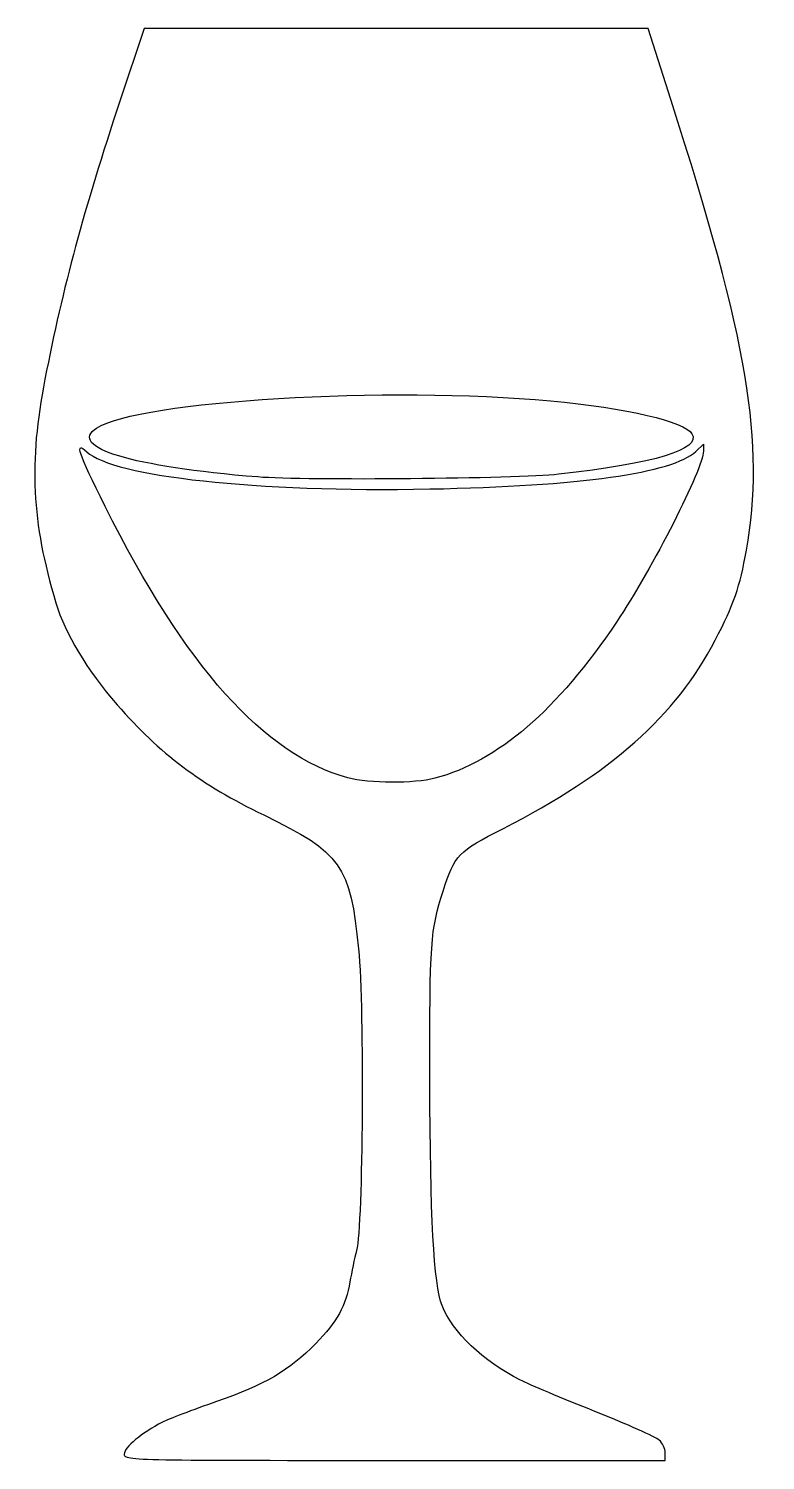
# Model space of a CAD drawing. Header units: centimetres. Extents: x -5.7 to 5.2, y -11.6 to 9.4.
import ezdxf

# ---------------------------------------------------------------- set-up
doc = ezdxf.new("R2010")
doc.units = ezdxf.units.CM
doc.header["$MEASUREMENT"] = 0
doc.layers.add('Layer 1', color=7, linetype='Continuous')

msp = doc.modelspace()

# ---------------------------------------------------------------- linework, layer by layer
at = {"layer": 'Layer 1'}
for points, knots in [([(-4.26377, -11.54184), (-4.26377, -11.44558), (-4.00481, -11.23002), (-3.70235, -11.07452), (-3.70235, -11.07452), (-3.61229, -11.02822), (-3.25438, -10.89157), (-2.907, -10.77086), (-2.907, -10.77086), (-2.19471, -10.52335), (-1.83681, -10.31393), (-1.44875, -9.91762), (-1.44875, -9.91762), (-1.1367, -9.59894), (-1.00155, -9.35574), (-0.94423, -9.00979), (-0.94423, -9.00979), (-0.92127, -8.87121), (-0.87799, -8.66309), (-0.84805, -8.5473), (-0.84805, -8.5473), (-0.75302, -8.17976), (-0.73207, -5.01452), (-0.81871, -4.11531), (-0.81871, -4.11531), (-0.93675, -2.89032), (-1.07589, -2.6937), (-2.21335, -2.14463), (-2.21335, -2.14463), (-3.13599, -1.69926), (-3.74459, -1.24151), (-4.36853, -0.52366), (-4.36853, -0.52366), (-4.81015, -0.01556), (-5.13253, 0.52079), (-5.26838, 0.97346), (-5.26838, 0.97346), (-5.62651, 2.16681), (-5.6693, 3.03615), (-5.43021, 4.26136), (-5.43021, 4.26136), (-5.16316, 5.6299), (-4.86319, 6.74183), (-4.3262, 8.3538), (-4.3262, 8.3538), (-4.3262, 8.3538), (-3.97163, 9.41816), (-3.97163, 9.41816), (-3.97163, 9.41816), (-3.97163, 9.41816), (-0.26627, 9.41816), (-0.26627, 9.41816), (-0.26627, 9.41816), (-0.26627, 9.41816), (3.43909, 9.41816), (3.43909, 9.41816), (3.43909, 9.41816), (3.43909, 9.41816), (3.77272, 8.37719), (3.77272, 8.37719), (3.77272, 8.37719), (4.91433, 4.81526), (5.16296, 3.33092), (4.88329, 1.74704), (4.88329, 1.74704), (4.7881, 1.20796), (4.70156, 0.95793), (4.42558, 0.4247), (4.42558, 0.4247), (3.85291, -0.68179), (2.88388, -1.54298), (1.31228, -2.34212), (1.31228, -2.34212), (0.64071, -2.68361), (0.59685, -2.72915), (0.42476, -3.26359), (0.42476, -3.26359), (0.23939, -3.83928), (0.22752, -4.00968), (0.23008, -6.0583), (0.23008, -6.0583), (0.23255, -8.03673), (0.28775, -9.05451), (0.40904, -9.35788), (0.40904, -9.35788), (0.56664, -9.75207), (1.0099, -10.17388), (1.56097, -10.45406), (1.56097, -10.45406), (1.68963, -10.51947), (2.18164, -10.72678), (2.65433, -10.91474), (2.65433, -10.91474), (3.12702, -11.1027), (3.55335, -11.29231), (3.60173, -11.33609), (3.60173, -11.33609), (3.65011, -11.37987), (3.68969, -11.46506), (3.68969, -11.5254), (3.68969, -11.5254), (3.68969, -11.5254), (3.68969, -11.63511), (3.68969, -11.63511), (3.68969, -11.63511), (3.68969, -11.63511), (-0.28704, -11.63511), (-0.28704, -11.63511), (-0.28704, -11.63511), (-4.22841, -11.63511), (-4.26377, -11.63428), (-4.26377, -11.54183), (-4.26377, -11.54183), (-4.26377, -11.54183), (-4.26377, -11.54184), (-4.26377, -11.54184)], [0, 0, 0, 0, 0.03333333, 0.03333333, 0.03333333, 0.03333333, 0.06666667, 0.06666667, 0.06666667, 0.06666667, 0.1, 0.1, 0.1, 0.1, 0.13333333, 0.13333333, 0.13333333, 0.13333333, 0.16666667, 0.16666667, 0.16666667, 0.16666667, 0.2, 0.2, 0.2, 0.2, 0.23333333, 0.23333333, 0.23333333, 0.23333333, 0.26666667, 0.26666667, 0.26666667, 0.26666667, 0.3, 0.3, 0.3, 0.3, 0.33333333, 0.33333333, 0.33333333, 0.33333333, 0.36666667, 0.36666667, 0.36666667, 0.36666667, 0.4, 0.4, 0.4, 0.4, 0.43333333, 0.43333333, 0.43333333, 0.43333333, 0.46666667, 0.46666667, 0.46666667, 0.46666667, 0.5, 0.5, 0.5, 0.5, 0.53333333, 0.53333333, 0.53333333, 0.53333333, 0.56666667, 0.56666667, 0.56666667, 0.56666667, 0.6, 0.6, 0.6, 0.6, 0.63333333, 0.63333333, 0.63333333, 0.63333333, 0.66666667, 0.66666667, 0.66666667, 0.66666667, 0.7, 0.7, 0.7, 0.7, 0.73333333, 0.73333333, 0.73333333, 0.73333333, 0.76666667, 0.76666667, 0.76666667, 0.76666667, 0.8, 0.8, 0.8, 0.8, 0.83333333, 0.83333333, 0.83333333, 0.83333333, 0.86666667, 0.86666667, 0.86666667, 0.86666667, 0.9, 0.9, 0.9, 0.9, 0.93333333, 0.93333333, 0.93333333, 0.93333333, 1, 1, 1, 1]), ([(2.12239, 2.86536), (3.54414, 3.02373), (4.22178, 3.22981), (4.08366, 3.46182), (4.08366, 3.46182), (3.97664, 3.64159), (3.1241, 3.8395), (2.00542, 3.94427), (2.00542, 3.94427), (-0.37388, 4.16709), (-4.05708, 3.94693), (-4.67013, 3.54524), (-4.67013, 3.54524), (-5.10303, 3.2616), (-4.15092, 2.97243), (-2.29881, 2.82506), (-2.29881, 2.82506), (-1.601, 2.76953), (1.51725, 2.79796), (2.12238, 2.86536), (2.12238, 2.86536), (2.12238, 2.86536), (2.12239, 2.86536), (2.12239, 2.86536)], [0, 0, 0, 0, 0.14285714, 0.14285714, 0.14285714, 0.14285714, 0.28571429, 0.28571429, 0.28571429, 0.28571429, 0.42857143, 0.42857143, 0.42857143, 0.42857143, 0.57142857, 0.57142857, 0.57142857, 0.57142857, 0.71428571, 0.71428571, 0.71428571, 0.71428571, 1, 1, 1, 1]), ([(0.30532, -1.6045), (1.2264, -1.35926), (2.10555, -0.60279), (2.97513, 0.69274), (2.97513, 0.69274), (3.50172, 1.47728), (4.25111, 2.95265), (4.25111, 3.20485), (4.25111, 3.20485), (4.25111, 3.20485), (4.25111, 3.30562), (4.25111, 3.30562), (4.25111, 3.30562), (4.25111, 3.30562), (4.13932, 3.2006), (4.13932, 3.2006), (4.13932, 3.2006), (3.80193, 2.88364), (2.4348, 2.69078), (0.2276, 2.64877), (0.2276, 2.64877), (-2.31311, 2.60041), (-4.42107, 2.8293), (-4.81501, 3.1963), (-4.81501, 3.1963), (-5.00169, 3.37022), (-4.93713, 3.17829), (-4.54422, 2.39128), (-4.54422, 2.39128), (-3.37079, 0.04087), (-2.19989, -1.26829), (-0.97643, -1.59778), (-0.97643, -1.59778), (-0.65976, -1.68306), (-0.00268, -1.68651), (0.30533, -1.6045), (0.30533, -1.6045), (0.30533, -1.6045), (0.30532, -1.6045), (0.30532, -1.6045)], [0, 0, 0, 0, 0.09090909, 0.09090909, 0.09090909, 0.09090909, 0.18181818, 0.18181818, 0.18181818, 0.18181818, 0.27272727, 0.27272727, 0.27272727, 0.27272727, 0.36363636, 0.36363636, 0.36363636, 0.36363636, 0.45454545, 0.45454545, 0.45454545, 0.45454545, 0.54545455, 0.54545455, 0.54545455, 0.54545455, 0.63636364, 0.63636364, 0.63636364, 0.63636364, 0.72727273, 0.72727273, 0.72727273, 0.72727273, 0.81818182, 0.81818182, 0.81818182, 0.81818182, 1, 1, 1, 1])]:
    msp.add_open_spline(points, degree=3, knots=knots, dxfattribs=at)

doc.saveas('drawing.dxf')
